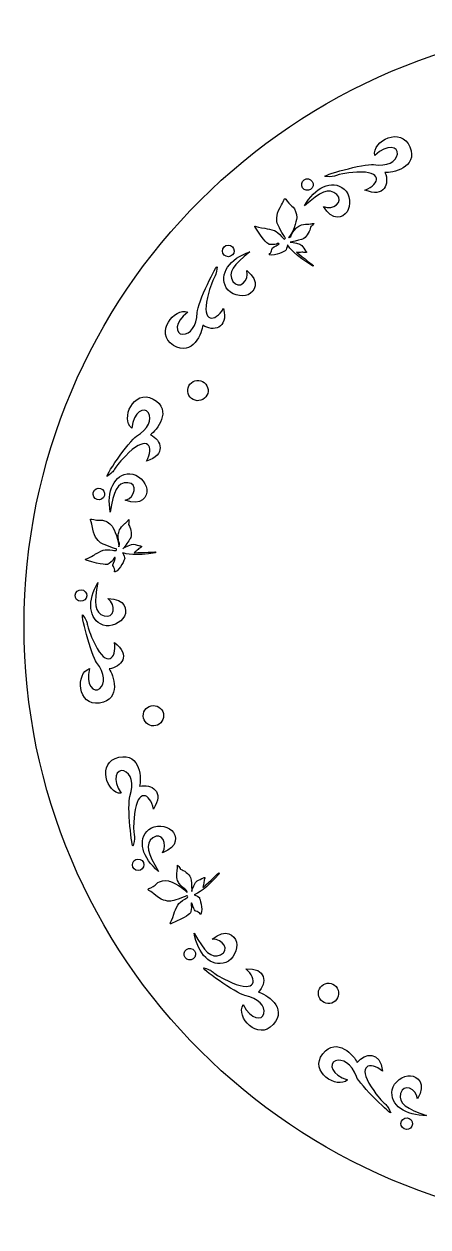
# Model space of a CAD drawing. Header units: centimetres. Extents: x -10.9 to 10.9, y -10.9 to 10.9.
# Drawn here: x -10.86 to -3.57, y -10.86 to 10.86 of the extents above; entities that cross this region are included whole.
import ezdxf

# ---------------------------------------------------------------- set-up
doc = ezdxf.new("R2010")
doc.units = ezdxf.units.CM
doc.header["$MEASUREMENT"] = 0
doc.layers.add('Camada 1', color=7, linetype='Continuous')

msp = doc.modelspace()

# ---------------------------------------------------------------- linework, layer by layer
at = {"layer": 'Camada 1'}
msp.add_ellipse((-0.00001, 0.00001), major_axis=(0, 10.86114), ratio=1, dxfattribs=at)
at = {"layer": 'Camada 1', "color": 7}
for points, knots in [([(-4.85329, 8.18461), (-4.38651, 8.21488), (-4.43099, 7.97228), (-4.70888, 7.86399), (-4.70888, 7.86399), (-4.36373, 7.71529), (-4.25718, 7.97805), (-4.34786, 8.18287), (-4.34786, 8.18287), (-4.22536, 8.16612), (-3.74339, 8.26187), (-3.89704, 8.64216), (-3.89704, 8.64216), (-4.05068, 9.02253), (-4.58636, 8.74376), (-4.53003, 8.48939), (-4.53003, 8.48939), (-4.30844, 8.70259), (-4.10196, 8.64489), (-4.12289, 8.5104), (-4.12289, 8.5104), (-4.14382, 8.37591), (-4.31051, 8.28357), (-4.55697, 8.32307), (-4.55697, 8.32307), (-4.7118, 8.34789), (-5.52529, 8.11775), (-5.42242, 8.109), (-5.42242, 8.109), (-5.18571, 8.08896), (-5.3201, 8.15426), (-4.85329, 8.18461)], [0, 0, 0, 0, 0.11111111, 0.11111111, 0.11111111, 0.11111111, 0.22222222, 0.22222222, 0.22222222, 0.22222222, 0.33333333, 0.33333333, 0.33333333, 0.33333333, 0.44444444, 0.44444444, 0.44444444, 0.44444444, 0.55555556, 0.55555556, 0.55555556, 0.55555556, 0.66666667, 0.66666667, 0.66666667, 0.66666667, 0.77777778, 0.77777778, 0.77777778, 0.77777778, 1, 1, 1, 1]), ([(-5.72811, 7.85933), (-5.67157, 7.87071), (-5.6349, 7.92579), (-5.64617, 7.98241), (-5.64617, 7.98241), (-5.65755, 8.03906), (-5.71263, 8.07562), (-5.76925, 8.06425), (-5.76925, 8.06425), (-5.82579, 8.05295), (-5.86246, 7.99789), (-5.85119, 7.94127), (-5.85119, 7.94127), (-5.8399, 7.88481), (-5.78473, 7.84814), (-5.72811, 7.85933)], [0, 0, 0, 0, 0.2, 0.2, 0.2, 0.2, 0.4, 0.4, 0.4, 0.4, 0.6, 0.6, 0.6, 0.6, 1, 1, 1, 1]), ([(-5.21955, 7.78294), (-5.07903, 7.65128), (-5.28231, 7.49023), (-5.45815, 7.56916), (-5.45815, 7.56916), (-5.29964, 7.29222), (-5.10472, 7.36101), (-5.03222, 7.4701), (-5.03222, 7.4701), (-4.96002, 7.57887), (-4.97539, 7.78956), (-5.08524, 7.88161), (-5.08524, 7.88161), (-5.30495, 8.06589), (-5.61779, 7.90614), (-5.80112, 7.57821), (-5.80112, 7.57821), (-5.51401, 7.82536), (-5.36026, 7.91471), (-5.21955, 7.78294)], [0, 0, 0, 0, 0.16666667, 0.16666667, 0.16666667, 0.16666667, 0.33333333, 0.33333333, 0.33333333, 0.33333333, 0.5, 0.5, 0.5, 0.5, 0.66666667, 0.66666667, 0.66666667, 0.66666667, 1, 1, 1, 1]), ([(-6.15292, 6.98385), (-6.16626, 6.96575), (-6.18134, 6.99192), (-6.19525, 7.00642), (-6.19525, 7.00642), (-6.20927, 7.02081), (-6.28029, 7.09527), (-6.31016, 7.11511), (-6.31016, 7.11511), (-6.33974, 7.13495), (-6.43131, 7.15879), (-6.47161, 7.1657), (-6.47161, 7.1657), (-6.51188, 7.17271), (-6.63917, 7.18935), (-6.67129, 7.20774), (-6.67129, 7.20774), (-6.7032, 7.22602), (-6.69288, 7.19528), (-6.69288, 7.19528), (-6.69288, 7.19528), (-6.51812, 6.91969), (-6.45777, 6.8913), (-6.43705, 6.88302), (-6.43705, 6.88302), (-6.41604, 6.87455), (-6.33788, 6.8763), (-6.30841, 6.88887), (-6.30841, 6.88887), (-6.2792, 6.90141), (-6.25645, 6.90014), (-6.25811, 6.89284), (-6.25811, 6.89284), (-6.25986, 6.88564), (-6.35463, 6.83437), (-6.37487, 6.81987), (-6.37487, 6.81987), (-6.39522, 6.80548), (-6.39289, 6.77267), (-6.40202, 6.74796), (-6.40202, 6.74796), (-6.41125, 6.72335), (-6.42448, 6.71489), (-6.42448, 6.71489), (-6.42448, 6.71489), (-6.43178, 6.70711), (-6.44549, 6.69679), (-6.42916, 6.6933), (-6.42916, 6.6933), (-6.32359, 6.66441), (-6.15193, 6.76336), (-6.14074, 6.77048), (-6.14074, 6.77048), (-6.13246, 6.77575), (-6.11388, 6.83763), (-6.10531, 6.8674), (-6.10531, 6.8674), (-6.10531, 6.8674), (-6.10502, 6.87412), (-6.10502, 6.87412), (-6.10502, 6.87412), (-6.07136, 6.81525), (-5.96625, 6.67912), (-5.65028, 6.48994), (-5.65028, 6.48994), (-5.65028, 6.48994), (-5.63967, 6.5023), (-5.63967, 6.5023), (-5.63967, 6.5023), (-5.63967, 6.5023), (-5.81649, 6.63679), (-5.94074, 6.73749), (-5.94074, 6.73749), (-5.94074, 6.73749), (-5.94325, 6.73934), (-5.94325, 6.73934), (-5.94325, 6.73934), (-5.91621, 6.73788), (-5.87144, 6.73593), (-5.8507, 6.73884), (-5.8507, 6.73884), (-5.81956, 6.7436), (-5.80059, 6.7336), (-5.7749, 6.73379), (-5.7749, 6.73379), (-5.74931, 6.73371), (-5.77704, 6.76308), (-5.78151, 6.76834), (-5.78151, 6.76834), (-5.79299, 6.78157), (-5.83035, 6.83753), (-5.84776, 6.8646), (-5.84776, 6.8646), (-5.86353, 6.88942), (-6.02913, 6.92445), (-6.02913, 6.92445), (-6.02913, 6.92445), (-6.02913, 6.92445), (-6.09705, 6.9194), (-6.02932, 6.93019), (-6.02932, 6.93019), (-5.9614, 6.9408), (-5.83345, 6.97961), (-5.83345, 6.97961), (-5.83345, 6.97961), (-5.77876, 6.99469), (-5.70957, 7.10904), (-5.70034, 7.16402), (-5.70034, 7.16402), (-5.69119, 7.21879), (-5.68798, 7.194), (-5.66745, 7.21638), (-5.66745, 7.21638), (-5.64671, 7.23905), (-5.63006, 7.25665), (-5.63358, 7.26035), (-5.63358, 7.26035), (-5.6371, 7.26387), (-5.6661, 7.25471), (-5.68972, 7.2512), (-5.68972, 7.2512), (-5.71327, 7.24789), (-5.73409, 7.24953), (-5.73409, 7.24953), (-5.73409, 7.24953), (-5.86924, 7.25091), (-5.91448, 7.20654), (-5.95332, 7.17246), (-5.95332, 7.17246), (-5.99213, 7.1383), (-6.03203, 7.06017), (-6.03915, 7.04051), (-6.03915, 7.04051), (-6.04635, 7.02075), (-6.08625, 7.0013), (-6.08625, 7.0013), (-6.08625, 7.0013), (-5.96743, 7.14425), (-5.93882, 7.3696), (-5.93882, 7.3696), (-5.93882, 7.3696), (-5.93358, 7.43675), (-5.9792, 7.53221), (-6.00401, 7.55663), (-6.00401, 7.55663), (-6.02912, 7.58105), (-6.07738, 7.60314), (-6.11535, 7.66455), (-6.11535, 7.66455), (-6.15289, 7.72593), (-6.16292, 7.71485), (-6.16954, 7.69365), (-6.16954, 7.69365), (-6.17608, 7.67214), (-6.1606, 7.69151), (-6.24145, 7.54797), (-6.24145, 7.54797), (-6.32223, 7.40443), (-6.30355, 7.29974), (-6.28331, 7.24399), (-6.28331, 7.24399), (-6.26336, 7.18853), (-6.14493, 6.99343), (-6.14493, 6.99343), (-6.14493, 6.99343), (-6.14493, 6.99343), (-6.15292, 6.98385), (-6.15292, 6.98385)], [0, 0, 0, 0, 0.02325581, 0.02325581, 0.02325581, 0.02325581, 0.04651163, 0.04651163, 0.04651163, 0.04651163, 0.06976744, 0.06976744, 0.06976744, 0.06976744, 0.09302326, 0.09302326, 0.09302326, 0.09302326, 0.11627907, 0.11627907, 0.11627907, 0.11627907, 0.13953488, 0.13953488, 0.13953488, 0.13953488, 0.1627907, 0.1627907, 0.1627907, 0.1627907, 0.18604651, 0.18604651, 0.18604651, 0.18604651, 0.20930233, 0.20930233, 0.20930233, 0.20930233, 0.23255814, 0.23255814, 0.23255814, 0.23255814, 0.25581395, 0.25581395, 0.25581395, 0.25581395, 0.27906977, 0.27906977, 0.27906977, 0.27906977, 0.30232558, 0.30232558, 0.30232558, 0.30232558, 0.3255814, 0.3255814, 0.3255814, 0.3255814, 0.34883721, 0.34883721, 0.34883721, 0.34883721, 0.37209302, 0.37209302, 0.37209302, 0.37209302, 0.39534884, 0.39534884, 0.39534884, 0.39534884, 0.41860465, 0.41860465, 0.41860465, 0.41860465, 0.44186047, 0.44186047, 0.44186047, 0.44186047, 0.46511628, 0.46511628, 0.46511628, 0.46511628, 0.48837209, 0.48837209, 0.48837209, 0.48837209, 0.51162791, 0.51162791, 0.51162791, 0.51162791, 0.53488372, 0.53488372, 0.53488372, 0.53488372, 0.55813953, 0.55813953, 0.55813953, 0.55813953, 0.58139535, 0.58139535, 0.58139535, 0.58139535, 0.60465116, 0.60465116, 0.60465116, 0.60465116, 0.62790698, 0.62790698, 0.62790698, 0.62790698, 0.65116279, 0.65116279, 0.65116279, 0.65116279, 0.6744186, 0.6744186, 0.6744186, 0.6744186, 0.69767442, 0.69767442, 0.69767442, 0.69767442, 0.72093023, 0.72093023, 0.72093023, 0.72093023, 0.74418605, 0.74418605, 0.74418605, 0.74418605, 0.76744186, 0.76744186, 0.76744186, 0.76744186, 0.79069767, 0.79069767, 0.79069767, 0.79069767, 0.81395349, 0.81395349, 0.81395349, 0.81395349, 0.8372093, 0.8372093, 0.8372093, 0.8372093, 0.86046512, 0.86046512, 0.86046512, 0.86046512, 0.88372093, 0.88372093, 0.88372093, 0.88372093, 0.90697674, 0.90697674, 0.90697674, 0.90697674, 0.93023256, 0.93023256, 0.93023256, 0.93023256, 0.95348837, 0.95348837, 0.95348837, 0.95348837, 1, 1, 1, 1]), ([(-6.78856, 6.74972), (-7.14323, 6.62603), (-7.35509, 6.34578), (-7.21166, 6.09726), (-7.21166, 6.09726), (-7.14004, 5.9732), (-6.93522, 5.92142), (-6.81553, 5.97378), (-6.81553, 5.97378), (-6.69554, 6.02614), (-6.59405, 6.20616), (-6.83918, 6.41032), (-6.83918, 6.41032), (-6.79198, 6.22339), (-6.98592, 6.05125), (-7.0912, 6.21249), (-7.0912, 6.21249), (-7.19647, 6.37393), (-7.08182, 6.50987), (-6.78856, 6.74972)], [0, 0, 0, 0, 0.16666667, 0.16666667, 0.16666667, 0.16666667, 0.33333333, 0.33333333, 0.33333333, 0.33333333, 0.5, 0.5, 0.5, 0.5, 0.66666667, 0.66666667, 0.66666667, 0.66666667, 1, 1, 1, 1]), ([(-7.13739, 6.86203), (-7.1911, 6.88296), (-7.25182, 6.85639), (-7.27286, 6.80276), (-7.27286, 6.80276), (-7.29387, 6.74884), (-7.26733, 6.68833), (-7.21349, 6.66721), (-7.21349, 6.66721), (-7.15967, 6.64628), (-7.09916, 6.67285), (-7.07813, 6.72656), (-7.07813, 6.72656), (-7.05711, 6.78028), (-7.08368, 6.841), (-7.13739, 6.86203)], [0, 0, 0, 0, 0.2, 0.2, 0.2, 0.2, 0.4, 0.4, 0.4, 0.4, 0.6, 0.6, 0.6, 0.6, 1, 1, 1, 1]), ([(-7.37707, 6.469), (-7.36781, 6.57176), (-7.73574, 5.81061), (-7.73817, 5.65374), (-7.73817, 5.65374), (-7.74206, 5.40424), (-7.86194, 5.25604), (-7.99799, 5.25877), (-7.99799, 5.25877), (-8.13412, 5.2615), (-8.15505, 5.47499), (-7.9066, 5.65607), (-7.9066, 5.65607), (-8.14724, 5.75571), (-8.51488, 5.27668), (-8.1669, 5.05928), (-8.1669, 5.05928), (-7.81921, 4.8419), (-7.64115, 5.30002), (-7.63638, 5.42351), (-7.63638, 5.42351), (-7.45043, 5.29865), (-7.1732, 5.358), (-7.25961, 5.7236), (-7.25961, 5.7236), (-7.41452, 5.46875), (-7.66119, 5.46701), (-7.55025, 5.92143), (-7.55025, 5.92143), (-7.43943, 6.37589), (-7.39837, 6.23225), (-7.37707, 6.469)], [0, 0, 0, 0, 0.11111111, 0.11111111, 0.11111111, 0.11111111, 0.22222222, 0.22222222, 0.22222222, 0.22222222, 0.33333333, 0.33333333, 0.33333333, 0.33333333, 0.44444444, 0.44444444, 0.44444444, 0.44444444, 0.55555556, 0.55555556, 0.55555556, 0.55555556, 0.66666667, 0.66666667, 0.66666667, 0.66666667, 0.77777778, 0.77777778, 0.77777778, 0.77777778, 1, 1, 1, 1]), ([(-7.60583, 4.10238), (-7.52807, 4.16757), (-7.51786, 4.28336), (-7.58305, 4.36101), (-7.58305, 4.36101), (-7.64835, 4.43874), (-7.76424, 4.44888), (-7.842, 4.38368), (-7.842, 4.38368), (-7.91966, 4.31849), (-7.92976, 4.2026), (-7.86457, 4.12484), (-7.86457, 4.12484), (-7.79937, 4.04732), (-7.68349, 4.0371), (-7.60583, 4.10238)], [0, 0, 0, 0, 0.2, 0.2, 0.2, 0.2, 0.4, 0.4, 0.4, 0.4, 0.6, 0.6, 0.6, 0.6, 1, 1, 1, 1]), ([(-8.96833, 3.1221), (-8.6303, 3.44526), (-8.50846, 3.23098), (-8.6517, 2.96933), (-8.6517, 2.96933), (-8.29176, 3.07725), (-8.37905, 3.34708), (-8.58018, 3.44563), (-8.58018, 3.44563), (-8.47556, 3.51162), (-8.16788, 3.89471), (-8.52996, 4.08719), (-8.52996, 4.08719), (-8.89215, 4.27997), (-9.12334, 3.72199), (-8.91668, 3.56329), (-8.91668, 3.56329), (-8.88408, 3.86923), (-8.68869, 3.95768), (-8.61834, 3.84121), (-8.61834, 3.84121), (-8.54799, 3.72474), (-8.6162, 3.54686), (-8.83046, 3.4187), (-8.83046, 3.4187), (-8.96503, 3.33813), (-9.4403, 2.63897), (-9.35582, 2.69832), (-9.35582, 2.69832), (-9.16158, 2.83524), (-9.30657, 2.79885), (-8.96833, 3.1221)], [0, 0, 0, 0, 0.11111111, 0.11111111, 0.11111111, 0.11111111, 0.22222222, 0.22222222, 0.22222222, 0.22222222, 0.33333333, 0.33333333, 0.33333333, 0.33333333, 0.44444444, 0.44444444, 0.44444444, 0.44444444, 0.55555556, 0.55555556, 0.55555556, 0.55555556, 0.66666667, 0.66666667, 0.66666667, 0.66666667, 0.77777778, 0.77777778, 0.77777778, 0.77777778, 1, 1, 1, 1]), ([(-8.99082, 2.57893), (-8.79855, 2.56843), (-8.8507, 2.31445), (-9.03617, 2.26191), (-9.03617, 2.26191), (-8.73677, 2.15166), (-8.63165, 2.32954), (-8.64617, 2.45974), (-8.64617, 2.45974), (-8.66085, 2.58954), (-8.80799, 2.74097), (-8.95131, 2.74086), (-8.95131, 2.74086), (-9.23817, 2.74086), (-9.37499, 2.4173), (-9.30482, 2.04834), (-9.30482, 2.04834), (-9.2436, 2.42217), (-9.18328, 2.58954), (-8.99082, 2.57893)], [0, 0, 0, 0, 0.16666667, 0.16666667, 0.16666667, 0.16666667, 0.33333333, 0.33333333, 0.33333333, 0.33333333, 0.5, 0.5, 0.5, 0.5, 0.66666667, 0.66666667, 0.66666667, 0.66666667, 1, 1, 1, 1]), ([(-9.42947, 2.31067), (-9.39357, 2.35573), (-9.40076, 2.4215), (-9.44582, 2.45759), (-9.44582, 2.45759), (-9.49088, 2.4936), (-9.55665, 2.4863), (-9.59266, 2.44116), (-9.59266, 2.44116), (-9.62875, 2.3961), (-9.62145, 2.33041), (-9.57641, 2.29421), (-9.57641, 2.29421), (-9.53144, 2.25831), (-9.46567, 2.26561), (-9.42947, 2.31067)], [0, 0, 0, 0, 0.2, 0.2, 0.2, 0.2, 0.4, 0.4, 0.4, 0.4, 0.6, 0.6, 0.6, 0.6, 1, 1, 1, 1]), ([(-9.19225, 1.36688), (-9.19079, 1.34439), (-9.21921, 1.35481), (-9.23913, 1.35696), (-9.23913, 1.35696), (-9.25908, 1.359), (-9.36126, 1.37037), (-9.39706, 1.36638), (-9.39706, 1.36638), (-9.43238, 1.36257), (-9.5179, 1.32201), (-9.55322, 1.30129), (-9.55322, 1.30129), (-9.58854, 1.28086), (-9.69665, 1.21178), (-9.73314, 1.20525), (-9.73314, 1.20525), (-9.76934, 1.19864), (-9.74171, 1.1817), (-9.74171, 1.1817), (-9.74171, 1.1817), (-9.43072, 1.08293), (-9.36621, 1.09997), (-9.34499, 1.10706), (-9.34499, 1.10706), (-9.32348, 1.11397), (-9.26472, 1.16564), (-9.25022, 1.19416), (-9.25022, 1.19416), (-9.23591, 1.22258), (-9.21762, 1.23631), (-9.21421, 1.22948), (-9.21421, 1.22948), (-9.2109, 1.22297), (-9.25059, 1.12275), (-9.25683, 1.09851), (-9.25683, 1.09851), (-9.26315, 1.07457), (-9.24019, 1.05094), (-9.23132, 1.02601), (-9.23132, 1.02601), (-9.22267, 1.0013), (-9.22725, 0.98632), (-9.22725, 0.98632), (-9.22725, 0.98632), (-9.22794, 0.9756), (-9.23183, 0.95888), (-9.21704, 0.96677), (-9.21704, 0.96677), (-9.11758, 1.01252), (-9.04966, 1.19855), (-9.04567, 1.21119), (-9.04567, 1.21119), (-9.04265, 1.22064), (-9.06816, 1.28001), (-9.08081, 1.30829), (-9.08081, 1.30829), (-9.08081, 1.30829), (-9.08491, 1.31356), (-9.08491, 1.31356), (-9.08491, 1.31356), (-9.02128, 1.2902), (-8.85332, 1.25342), (-8.48968, 1.31163), (-8.48968, 1.31163), (-8.48968, 1.31163), (-8.48949, 1.32788), (-8.48949, 1.32788), (-8.48949, 1.32788), (-8.48949, 1.32788), (-8.71145, 1.31727), (-8.87134, 1.31457), (-8.87134, 1.31457), (-8.87134, 1.31457), (-8.87446, 1.31436), (-8.87446, 1.31436), (-8.87446, 1.31436), (-8.85276, 1.33061), (-8.81723, 1.35786), (-8.80323, 1.37342), (-8.80323, 1.37342), (-8.78251, 1.39707), (-8.76148, 1.40165), (-8.74193, 1.41829), (-8.74193, 1.41829), (-8.72217, 1.43464), (-8.76236, 1.4393), (-8.76929, 1.44057), (-8.76929, 1.44057), (-8.78651, 1.4433), (-8.85113, 1.46208), (-8.88176, 1.47161), (-8.88176, 1.47161), (-8.90978, 1.48047), (-9.05924, 1.40086), (-9.05924, 1.40086), (-9.05924, 1.40086), (-9.05924, 1.40086), (-9.108, 1.35329), (-9.06305, 1.40504), (-9.06305, 1.40504), (-9.01789, 1.4569), (-8.94483, 1.5689), (-8.94483, 1.5689), (-8.94483, 1.5689), (-8.9126, 1.61563), (-8.93306, 1.74765), (-8.96137, 1.79562), (-8.96137, 1.79562), (-8.98957, 1.84369), (-8.97121, 1.82655), (-8.96973, 1.85692), (-8.96973, 1.85692), (-8.96846, 1.88766), (-8.96708, 1.91179), (-8.97216, 1.91248), (-8.97216, 1.91248), (-8.97713, 1.91288), (-8.99338, 1.88727), (-9.00923, 1.86927), (-9.00923, 1.86927), (-9.02518, 1.85165), (-9.0423, 1.8395), (-9.0423, 1.8395), (-9.0423, 1.8395), (-9.1466, 1.75367), (-9.15274, 1.69062), (-9.16062, 1.63953), (-9.16062, 1.63953), (-9.16832, 1.58844), (-9.14874, 1.503), (-9.14154, 1.48337), (-9.14154, 1.48337), (-9.13434, 1.46353), (-9.15234, 1.42312), (-9.15234, 1.42312), (-9.15234, 1.42312), (-9.15321, 1.60888), (-9.27622, 1.79989), (-9.27622, 1.79989), (-9.27622, 1.79989), (-9.31535, 1.85469), (-9.41166, 1.89847), (-9.44632, 1.9012), (-9.44632, 1.9012), (-9.48135, 1.90393), (-9.53244, 1.88972), (-9.60094, 1.91239), (-9.60094, 1.91239), (-9.66933, 1.93525), (-9.66984, 1.92038), (-9.66127, 1.89974), (-9.66127, 1.89974), (-9.65243, 1.87921), (-9.65291, 1.90403), (-9.62264, 1.7421), (-9.62264, 1.7421), (-9.59229, 1.58017), (-9.51064, 1.51197), (-9.45937, 1.48231), (-9.45937, 1.48231), (-9.40849, 1.45273), (-9.19227, 1.37936), (-9.19227, 1.37936), (-9.19227, 1.37936), (-9.19227, 1.37936), (-9.19227, 1.36688), (-9.19227, 1.36688), (-9.19227, 1.36688), (-9.19227, 1.36688), (-9.19225, 1.36688), (-9.19225, 1.36688)], [0, 0, 0, 0, 0.02272727, 0.02272727, 0.02272727, 0.02272727, 0.04545455, 0.04545455, 0.04545455, 0.04545455, 0.06818182, 0.06818182, 0.06818182, 0.06818182, 0.09090909, 0.09090909, 0.09090909, 0.09090909, 0.11363636, 0.11363636, 0.11363636, 0.11363636, 0.13636364, 0.13636364, 0.13636364, 0.13636364, 0.15909091, 0.15909091, 0.15909091, 0.15909091, 0.18181818, 0.18181818, 0.18181818, 0.18181818, 0.20454545, 0.20454545, 0.20454545, 0.20454545, 0.22727273, 0.22727273, 0.22727273, 0.22727273, 0.25, 0.25, 0.25, 0.25, 0.27272727, 0.27272727, 0.27272727, 0.27272727, 0.29545455, 0.29545455, 0.29545455, 0.29545455, 0.31818182, 0.31818182, 0.31818182, 0.31818182, 0.34090909, 0.34090909, 0.34090909, 0.34090909, 0.36363636, 0.36363636, 0.36363636, 0.36363636, 0.38636364, 0.38636364, 0.38636364, 0.38636364, 0.40909091, 0.40909091, 0.40909091, 0.40909091, 0.43181818, 0.43181818, 0.43181818, 0.43181818, 0.45454545, 0.45454545, 0.45454545, 0.45454545, 0.47727273, 0.47727273, 0.47727273, 0.47727273, 0.5, 0.5, 0.5, 0.5, 0.52272727, 0.52272727, 0.52272727, 0.52272727, 0.54545455, 0.54545455, 0.54545455, 0.54545455, 0.56818182, 0.56818182, 0.56818182, 0.56818182, 0.59090909, 0.59090909, 0.59090909, 0.59090909, 0.61363636, 0.61363636, 0.61363636, 0.61363636, 0.63636364, 0.63636364, 0.63636364, 0.63636364, 0.65909091, 0.65909091, 0.65909091, 0.65909091, 0.68181818, 0.68181818, 0.68181818, 0.68181818, 0.70454545, 0.70454545, 0.70454545, 0.70454545, 0.72727273, 0.72727273, 0.72727273, 0.72727273, 0.75, 0.75, 0.75, 0.75, 0.77272727, 0.77272727, 0.77272727, 0.77272727, 0.79545455, 0.79545455, 0.79545455, 0.79545455, 0.81818182, 0.81818182, 0.81818182, 0.81818182, 0.84090909, 0.84090909, 0.84090909, 0.84090909, 0.86363636, 0.86363636, 0.86363636, 0.86363636, 0.88636364, 0.88636364, 0.88636364, 0.88636364, 0.90909091, 0.90909091, 0.90909091, 0.90909091, 0.93181818, 0.93181818, 0.93181818, 0.93181818, 0.95454545, 0.95454545, 0.95454545, 0.95454545, 1, 1, 1, 1]), ([(-9.86794, 0.64078), (-9.92263, 0.62229), (-9.95202, 0.56305), (-9.93372, 0.50833), (-9.93372, 0.50833), (-9.91504, 0.45356), (-9.85577, 0.42417), (-9.80108, 0.44266), (-9.80108, 0.44266), (-9.74639, 0.46126), (-9.7171, 0.52039), (-9.73549, 0.575), (-9.73549, 0.575), (-9.75398, 0.62977), (-9.81336, 0.65917), (-9.86794, 0.64078)], [0, 0, 0, 0, 0.2, 0.2, 0.2, 0.2, 0.4, 0.4, 0.4, 0.4, 0.6, 0.6, 0.6, 0.6, 1, 1, 1, 1]), ([(-9.52864, 0.77895), (-9.72083, 0.45618), (-9.70292, 0.10537), (-9.43328, 0.00729), (-9.43328, 0.00729), (-9.29871, -0.04184), (-9.10858, 0.05021), (-9.05048, 0.16718), (-9.05048, 0.16718), (-8.9923, 0.28444), (-9.03013, 0.48759), (-9.34922, 0.48635), (-9.34922, 0.48635), (-9.19293, 0.37366), (-9.23079, 0.11707), (-9.4151, 0.17303), (-9.4151, 0.17303), (-9.59957, 0.22896), (-9.59907, 0.40676), (-9.52864, 0.77895)], [0, 0, 0, 0, 0.16666667, 0.16666667, 0.16666667, 0.16666667, 0.33333333, 0.33333333, 0.33333333, 0.33333333, 0.5, 0.5, 0.5, 0.5, 0.66666667, 0.66666667, 0.66666667, 0.66666667, 1, 1, 1, 1]), ([(-9.79896, 0.18567), (-9.85783, 0.27034), (-9.65048, -0.54929), (-9.5515, -0.67102), (-9.5515, -0.67102), (-9.39426, -0.86456), (-9.39063, -1.0552), (-9.4967, -1.14052), (-9.4967, -1.14052), (-9.60277, -1.22595), (-9.75594, -1.07591), (-9.68196, -0.77735), (-9.68196, -0.77735), (-9.9304, -0.8558), (-9.90421, -1.4591), (-9.49794, -1.40187), (-9.49794, -1.40187), (-9.09178, -1.34485), (-9.24989, -0.87953), (-9.32562, -0.7819), (-9.32562, -0.7819), (-9.10289, -0.75809), (-8.92872, -0.53436), (-9.22976, -0.30978), (-9.22976, -0.30978), (-9.1846, -0.60453), (-9.3725, -0.76449), (-9.57967, -0.34508), (-9.57967, -0.34508), (-9.78687, 0.07426), (-9.66302, -0.00943), (-9.79896, 0.18567)], [0, 0, 0, 0, 0.11111111, 0.11111111, 0.11111111, 0.11111111, 0.22222222, 0.22222222, 0.22222222, 0.22222222, 0.33333333, 0.33333333, 0.33333333, 0.33333333, 0.44444444, 0.44444444, 0.44444444, 0.44444444, 0.55555556, 0.55555556, 0.55555556, 0.55555556, 0.66666667, 0.66666667, 0.66666667, 0.66666667, 0.77777778, 0.77777778, 0.77777778, 0.77777778, 1, 1, 1, 1]), ([(-8.34595, -1.66123), (-8.32825, -1.5614), (-8.3949, -1.46613), (-8.49483, -1.44843), (-8.49483, -1.44843), (-8.59476, -1.43081), (-8.69004, -1.49756), (-8.70774, -1.5976), (-8.70774, -1.5976), (-8.72526, -1.69735), (-8.6585, -1.7927), (-8.55867, -1.81022), (-8.55867, -1.81022), (-8.45874, -1.82783), (-8.36347, -1.76116), (-8.34595, -1.66123)], [0, 0, 0, 0, 0.2, 0.2, 0.2, 0.2, 0.4, 0.4, 0.4, 0.4, 0.6, 0.6, 0.6, 0.6, 1, 1, 1, 1]), ([(-8.86665, -3.4011), (-8.81537, -2.93625), (-8.58426, -3.02208), (-8.52579, -3.31458), (-8.52579, -3.31458), (-8.31949, -3.00057), (-8.55974, -2.85002), (-8.77722, -2.90366), (-8.77722, -2.90366), (-8.73946, -2.78592), (-8.74997, -2.29459), (-9.15118, -2.37994), (-9.15118, -2.37994), (-9.55258, -2.46519), (-9.371, -3.04113), (-9.11059, -3.02984), (-9.11059, -3.02984), (-9.28225, -2.77452), (-9.18952, -2.58127), (-9.06066, -2.62524), (-9.06066, -2.62524), (-8.93183, -2.66921), (-8.86995, -2.84924), (-8.95157, -3.08532), (-8.95157, -3.08532), (-9.00295, -3.23354), (-8.91752, -4.07454), (-8.89103, -3.97469), (-8.89103, -3.97469), (-8.83016, -3.74498), (-8.91793, -3.86611), (-8.86665, -3.4011)], [0, 0, 0, 0, 0.11111111, 0.11111111, 0.11111111, 0.11111111, 0.22222222, 0.22222222, 0.22222222, 0.22222222, 0.33333333, 0.33333333, 0.33333333, 0.33333333, 0.44444444, 0.44444444, 0.44444444, 0.44444444, 0.55555556, 0.55555556, 0.55555556, 0.55555556, 0.66666667, 0.66666667, 0.66666667, 0.66666667, 0.77777778, 0.77777778, 0.77777778, 0.77777778, 1, 1, 1, 1]), ([(-8.53473, -3.83158), (-8.38058, -3.71596), (-8.25739, -3.94416), (-8.36561, -4.10373), (-8.36561, -4.10373), (-8.06531, -3.99552), (-8.09928, -3.79176), (-8.19395, -3.70127), (-8.19395, -3.70127), (-8.28872, -3.61144), (-8.49872, -3.58993), (-8.60847, -3.68209), (-8.60847, -3.68209), (-8.82818, -3.86669), (-8.72515, -4.20239), (-8.43408, -4.43983), (-8.43408, -4.43983), (-8.62757, -4.11426), (-8.68885, -3.94709), (-8.53473, -3.83158)], [0, 0, 0, 0, 0.16666667, 0.16666667, 0.16666667, 0.16666667, 0.33333333, 0.33333333, 0.33333333, 0.33333333, 0.5, 0.5, 0.5, 0.5, 0.66666667, 0.66666667, 0.66666667, 0.66666667, 1, 1, 1, 1]), ([(-8.69819, -4.31918), (-8.69965, -4.26137), (-8.74753, -4.21586), (-8.80524, -4.21721), (-8.80524, -4.21721), (-8.86284, -4.21859), (-8.90848, -4.26626), (-8.90713, -4.32386), (-8.90713, -4.32386), (-8.90586, -4.38167), (-8.85808, -4.42739), (-8.80026, -4.42623), (-8.80026, -4.42623), (-8.74277, -4.42485), (-8.69705, -4.3768), (-8.69819, -4.31918)], [0, 0, 0, 0, 0.2, 0.2, 0.2, 0.2, 0.4, 0.4, 0.4, 0.4, 0.6, 0.6, 0.6, 0.6, 1, 1, 1, 1]), ([(-7.90984, -4.88962), (-7.89436, -4.90576), (-7.92278, -4.91626), (-7.93942, -4.92738), (-7.93942, -4.92738), (-7.95606, -4.93847), (-8.04171, -4.99548), (-8.0665, -5.02157), (-8.0665, -5.02157), (-8.09113, -5.04726), (-8.13053, -5.1333), (-8.14423, -5.17183), (-8.14423, -5.17183), (-8.15825, -5.21035), (-8.19659, -5.33278), (-8.22032, -5.36119), (-8.22032, -5.36119), (-8.24387, -5.38939), (-8.21167, -5.38474), (-8.21167, -5.38474), (-8.21167, -5.38474), (-7.91012, -5.2606), (-7.87157, -5.20588), (-7.85991, -5.18683), (-7.85991, -5.18683), (-7.84792, -5.16754), (-7.83607, -5.0905), (-7.84327, -5.05935), (-7.84327, -5.05935), (-7.85057, -5.02842), (-7.84541, -5.00604), (-7.83851, -5.00897), (-7.83851, -5.00897), (-7.83168, -5.01188), (-7.79763, -5.11406), (-7.78684, -5.13663), (-7.78684, -5.13663), (-7.77634, -5.1592), (-7.74353, -5.16251), (-7.72085, -5.17592), (-7.72085, -5.17592), (-7.69817, -5.18933), (-7.69206, -5.20375), (-7.69206, -5.20375), (-7.69206, -5.20375), (-7.68574, -5.21232), (-7.67796, -5.22748), (-7.67163, -5.21211), (-7.67163, -5.21211), (-7.62493, -5.11305), (-7.69256, -4.92702), (-7.69753, -4.91474), (-7.69753, -4.91474), (-7.70142, -4.90559), (-7.75891, -4.8764), (-7.78685, -4.86299), (-7.78685, -4.86299), (-7.78685, -4.86299), (-7.79346, -4.86161), (-7.79346, -4.86161), (-7.79346, -4.86161), (-7.72954, -4.83846), (-7.57735, -4.75863), (-7.33613, -4.48037), (-7.33613, -4.48037), (-7.33613, -4.48037), (-7.34645, -4.4677), (-7.34645, -4.4677), (-7.34645, -4.4677), (-7.34645, -4.4677), (-7.50962, -4.61851), (-7.63048, -4.72342), (-7.63048, -4.72342), (-7.63048, -4.72342), (-7.6327, -4.72556), (-7.6327, -4.72556), (-7.6327, -4.72556), (-7.62648, -4.6991), (-7.61685, -4.6555), (-7.61616, -4.63449), (-7.61616, -4.63449), (-7.61539, -4.60314), (-7.60224, -4.58604), (-7.59788, -4.56072), (-7.59788, -4.56072), (-7.59341, -4.53564), (-7.62709, -4.55781), (-7.6332, -4.56112), (-7.6332, -4.56112), (-7.64818, -4.57027), (-7.7098, -4.59753), (-7.73935, -4.60978), (-7.73935, -4.60978), (-7.7665, -4.62129), (-7.82976, -4.77813), (-7.82976, -4.77813), (-7.82976, -4.77813), (-7.82976, -4.77813), (-7.83656, -4.84586), (-7.8355, -4.77736), (-7.8355, -4.77736), (-7.83423, -4.70865), (-7.85021, -4.57593), (-7.85021, -4.57593), (-7.85021, -4.57593), (-7.85545, -4.51928), (-7.95607, -4.43134), (-8.00862, -4.41263), (-8.00862, -4.41263), (-8.06106, -4.39416), (-8.03595, -4.39533), (-8.05455, -4.3712), (-8.05455, -4.3712), (-8.07323, -4.34688), (-8.08773, -4.32741), (-8.09191, -4.33032), (-8.09191, -4.33032), (-8.09609, -4.33307), (-8.09202, -4.36321), (-8.0926, -4.38715), (-8.0926, -4.38715), (-8.09358, -4.41088), (-8.09882, -4.43112), (-8.09882, -4.43112), (-8.09882, -4.43112), (-8.12353, -4.56402), (-8.08773, -4.6162), (-8.06096, -4.66038), (-8.06096, -4.66038), (-8.034, -4.70435), (-7.96415, -4.7573), (-7.94595, -4.76799), (-7.94595, -4.76799), (-7.92767, -4.77831), (-7.9155, -4.82093), (-7.9155, -4.82093), (-7.9155, -4.82093), (-8.03557, -4.67925), (-8.25258, -4.61172), (-8.25258, -4.61172), (-8.25258, -4.61172), (-8.31777, -4.59518), (-8.41974, -4.62339), (-8.44805, -4.64342), (-8.44805, -4.64342), (-8.47657, -4.66406), (-8.50652, -4.70787), (-8.57359, -4.73433), (-8.57359, -4.73433), (-8.64074, -4.76079), (-8.63148, -4.77267), (-8.61172, -4.78278), (-8.61172, -4.78278), (-8.59177, -4.79291), (-8.60812, -4.77445), (-8.48075, -4.87874), (-8.48075, -4.87874), (-8.35346, -4.98344), (-8.24702, -4.98304), (-8.18873, -4.97293), (-8.18873, -4.97293), (-8.13063, -4.96282), (-7.91782, -4.88009), (-7.91782, -4.88009), (-7.91782, -4.88009), (-7.91782, -4.88009), (-7.90984, -4.88962), (-7.90984, -4.88962)], [0, 0, 0, 0, 0.02325581, 0.02325581, 0.02325581, 0.02325581, 0.04651163, 0.04651163, 0.04651163, 0.04651163, 0.06976744, 0.06976744, 0.06976744, 0.06976744, 0.09302326, 0.09302326, 0.09302326, 0.09302326, 0.11627907, 0.11627907, 0.11627907, 0.11627907, 0.13953488, 0.13953488, 0.13953488, 0.13953488, 0.1627907, 0.1627907, 0.1627907, 0.1627907, 0.18604651, 0.18604651, 0.18604651, 0.18604651, 0.20930233, 0.20930233, 0.20930233, 0.20930233, 0.23255814, 0.23255814, 0.23255814, 0.23255814, 0.25581395, 0.25581395, 0.25581395, 0.25581395, 0.27906977, 0.27906977, 0.27906977, 0.27906977, 0.30232558, 0.30232558, 0.30232558, 0.30232558, 0.3255814, 0.3255814, 0.3255814, 0.3255814, 0.34883721, 0.34883721, 0.34883721, 0.34883721, 0.37209302, 0.37209302, 0.37209302, 0.37209302, 0.39534884, 0.39534884, 0.39534884, 0.39534884, 0.41860465, 0.41860465, 0.41860465, 0.41860465, 0.44186047, 0.44186047, 0.44186047, 0.44186047, 0.46511628, 0.46511628, 0.46511628, 0.46511628, 0.48837209, 0.48837209, 0.48837209, 0.48837209, 0.51162791, 0.51162791, 0.51162791, 0.51162791, 0.53488372, 0.53488372, 0.53488372, 0.53488372, 0.55813953, 0.55813953, 0.55813953, 0.55813953, 0.58139535, 0.58139535, 0.58139535, 0.58139535, 0.60465116, 0.60465116, 0.60465116, 0.60465116, 0.62790698, 0.62790698, 0.62790698, 0.62790698, 0.65116279, 0.65116279, 0.65116279, 0.65116279, 0.6744186, 0.6744186, 0.6744186, 0.6744186, 0.69767442, 0.69767442, 0.69767442, 0.69767442, 0.72093023, 0.72093023, 0.72093023, 0.72093023, 0.74418605, 0.74418605, 0.74418605, 0.74418605, 0.76744186, 0.76744186, 0.76744186, 0.76744186, 0.79069767, 0.79069767, 0.79069767, 0.79069767, 0.81395349, 0.81395349, 0.81395349, 0.81395349, 0.8372093, 0.8372093, 0.8372093, 0.8372093, 0.86046512, 0.86046512, 0.86046512, 0.86046512, 0.88372093, 0.88372093, 0.88372093, 0.88372093, 0.90697674, 0.90697674, 0.90697674, 0.90697674, 0.93023256, 0.93023256, 0.93023256, 0.93023256, 0.95348837, 0.95348837, 0.95348837, 0.95348837, 1, 1, 1, 1]), ([(-7.78974, -5.55616), (-7.72941, -5.92689), (-7.49023, -6.18418), (-7.22049, -6.08609), (-7.22049, -6.08609), (-7.08592, -6.03704), (-6.9994, -5.84455), (-7.03004, -5.71747), (-7.03004, -5.71747), (-7.061, -5.59018), (-7.22049, -5.45884), (-7.46404, -5.66492), (-7.46404, -5.66492), (-7.27195, -5.65092), (-7.13612, -5.87161), (-7.31323, -5.94731), (-7.31323, -5.94731), (-7.49045, -6.02323), (-7.60438, -5.8866), (-7.78974, -5.55616)], [0, 0, 0, 0, 0.16666667, 0.16666667, 0.16666667, 0.16666667, 0.33333333, 0.33333333, 0.33333333, 0.33333333, 0.5, 0.5, 0.5, 0.5, 0.66666667, 0.66666667, 0.66666667, 0.66666667, 1, 1, 1, 1]), ([(-7.96072, -5.88019), (-7.9907, -5.9294), (-7.97511, -5.99383), (-7.92598, -6.02402), (-7.92598, -6.02402), (-7.87656, -6.054), (-7.81224, -6.03823), (-7.78215, -5.9888), (-7.78215, -5.9888), (-7.75217, -5.93956), (-7.76784, -5.87553), (-7.81697, -5.84555), (-7.81697, -5.84555), (-7.86642, -5.81537), (-7.93074, -5.83095), (-7.96072, -5.88019)], [0, 0, 0, 0, 0.2, 0.2, 0.2, 0.2, 0.4, 0.4, 0.4, 0.4, 0.6, 0.6, 0.6, 0.6, 1, 1, 1, 1]), ([(-7.61546, -6.18436), (-7.71481, -6.1575), (-7.0292, -6.65204), (-6.87516, -6.68162), (-6.87516, -6.68162), (-6.63024, -6.7289), (-6.50501, -6.87273), (-6.53139, -7.00605), (-6.53139, -7.00605), (-6.55777, -7.13974), (-6.77155, -7.12321), (-6.90678, -6.84704), (-6.90678, -6.84704), (-7.04672, -7.06678), (-6.63881, -7.51204), (-6.36438, -7.20706), (-6.36438, -7.20706), (-6.08987, -6.9025), (-6.51003, -6.64757), (-6.63079, -6.62146), (-6.63079, -6.62146), (-6.4754, -6.46012), (-6.4859, -6.17659), (-6.86092, -6.19818), (-6.86092, -6.19818), (-6.63671, -6.39495), (-6.67796, -6.63821), (-7.10632, -6.45004), (-7.10632, -6.45004), (-7.53453, -6.26204), (-7.38591, -6.24646), (-7.61546, -6.18436)], [0, 0, 0, 0, 0.11111111, 0.11111111, 0.11111111, 0.11111111, 0.22222222, 0.22222222, 0.22222222, 0.22222222, 0.33333333, 0.33333333, 0.33333333, 0.33333333, 0.44444444, 0.44444444, 0.44444444, 0.44444444, 0.55555556, 0.55555556, 0.55555556, 0.55555556, 0.66666667, 0.66666667, 0.66666667, 0.66666667, 0.77777778, 0.77777778, 0.77777778, 0.77777778, 1, 1, 1, 1]), ([(-5.20799, -6.55221), (-5.25868, -6.46424), (-5.37097, -6.43407), (-5.45895, -6.48448), (-5.45895, -6.48448), (-5.54682, -6.53547), (-5.5769, -6.64797), (-5.52621, -6.73591), (-5.52621, -6.73591), (-5.47549, -6.82367), (-5.36301, -6.85386), (-5.27525, -6.80285), (-5.27525, -6.80285), (-5.18746, -6.75244), (-5.15738, -6.64016), (-5.20799, -6.55221)], [0, 0, 0, 0, 0.2, 0.2, 0.2, 0.2, 0.4, 0.4, 0.4, 0.4, 0.6, 0.6, 0.6, 0.6, 1, 1, 1, 1]), ([(-4.59561, -8.33291), (-4.85514, -7.94368), (-4.62297, -7.86097), (-4.39011, -8.04742), (-4.39011, -8.04742), (-4.4339, -7.67415), (-4.71481, -7.71346), (-4.84697, -7.89425), (-4.84697, -7.89425), (-4.89367, -7.77982), (-5.21752, -7.41025), (-5.46993, -7.7333), (-5.46993, -7.7333), (-5.72263, -8.05657), (-5.21344, -8.38137), (-5.02125, -8.20505), (-5.02125, -8.20505), (-5.31676, -8.11999), (-5.36989, -7.91216), (-5.243, -7.8631), (-5.243, -7.8631), (-5.11603, -7.81405), (-4.95283, -7.91215), (-4.8638, -8.14528), (-4.8638, -8.14528), (-4.80784, -8.29183), (-4.20173, -8.8813), (-4.2456, -8.78811), (-4.2456, -8.78811), (-4.34661, -8.5727), (-4.33611, -8.72195), (-4.59561, -8.33291)], [0, 0, 0, 0, 0.11111111, 0.11111111, 0.11111111, 0.11111111, 0.22222222, 0.22222222, 0.22222222, 0.22222222, 0.33333333, 0.33333333, 0.33333333, 0.33333333, 0.44444444, 0.44444444, 0.44444444, 0.44444444, 0.55555556, 0.55555556, 0.55555556, 0.55555556, 0.66666667, 0.66666667, 0.66666667, 0.66666667, 0.77777778, 0.77777778, 0.77777778, 0.77777778, 1, 1, 1, 1]), ([(-4.06473, -8.44911), (-4.02094, -8.26149), (-3.7798, -8.35725), (-3.76025, -8.54894), (-3.76025, -8.54894), (-3.5997, -8.27316), (-3.75676, -8.13868), (-3.88744, -8.13053), (-3.88744, -8.13053), (-4.01775, -8.12254), (-4.1925, -8.24107), (-4.21722, -8.38218), (-4.21722, -8.38218), (-4.26704, -8.66457), (-3.97222, -8.85568), (-3.59659, -8.8506), (-3.59659, -8.8506), (-3.95408, -8.72544), (-4.10852, -8.63673), (-4.06473, -8.44911)], [0, 0, 0, 0, 0.16666667, 0.16666667, 0.16666667, 0.16666667, 0.33333333, 0.33333333, 0.33333333, 0.33333333, 0.5, 0.5, 0.5, 0.5, 0.66666667, 0.66666667, 0.66666667, 0.66666667, 1, 1, 1, 1]), ([(-3.87642, -8.92788), (-3.91476, -8.88446), (-3.98075, -8.88039), (-4.02403, -8.91851), (-4.02403, -8.91851), (-4.06734, -8.95648), (-4.07152, -9.02265), (-4.03348, -9.06564), (-4.03348, -9.06564), (-3.99533, -9.10922), (-3.92945, -9.11353), (-3.88595, -9.07538), (-3.88595, -9.07538), (-3.84277, -9.03741), (-3.83848, -8.97124), (-3.87642, -8.92788)], [0, 0, 0, 0, 0.2, 0.2, 0.2, 0.2, 0.4, 0.4, 0.4, 0.4, 0.6, 0.6, 0.6, 0.6, 1, 1, 1, 1])]:
    msp.add_open_spline(points, degree=3, knots=knots, dxfattribs=at)

doc.saveas('drawing.dxf')
